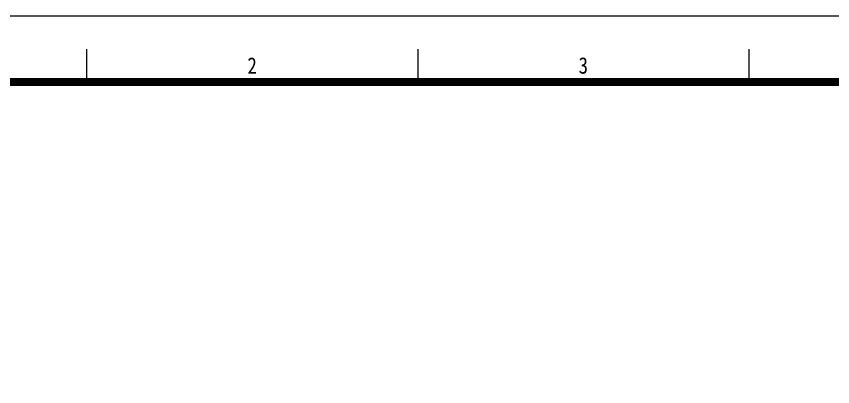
# Model space of a CAD drawing. Extents: x 802298 to 1915382, y -2285475 to -1340051.
# Drawn here: x 1333294 to 1351900, y -2204931 to -2196480 of the extents above; entities that cross this region are included whole.
import ezdxf
from ezdxf.enums import TextEntityAlignment as Align

# ---------------------------------------------------------------- set-up
doc = ezdxf.new("R2010")
doc.units = 0
doc.header["$LTSCALE"] = 1000
doc.header["$MEASUREMENT"] = 0
doc.layers.add('图框', color=7, linetype='CONTINUOUS', lineweight=5)
doc.styles.add('TKZ1', font='SIMHEI.TTF', dxfattribs={"width": 0.7})

# ---------------------------------------------------------------- blocks, each defined once
blk = doc.blocks.new('图框')
at = {"layer": '图框'}
for p, q in [((0, 88994), (-126000, 88994)), ((-114707, 88245), (-114707, 87496)), ((-107160, 88245), (-107160, 87496)), ((-99613, 88245), (-99613, 87496))]:
    blk.add_line(p, q, dxfattribs=at)
at = {"layer": '图框', "const_width": 180}
blk.add_lwpolyline([(-1498, 87496), (-122254, 87496), (-122254, 1498), (-1498, 1498)], close=True, dxfattribs=at)
at = {"layer": '图框', "style": 'TKZ1', "width": 0.85}
for s, p in [('2', (-110934, 87870)), ('3', (-103386, 87870))]:
    blk.add_text(s, height=375, dxfattribs=at).set_placement(p, align=Align.MIDDLE)

msp = doc.modelspace()

# ---------------------------------------------------------------- block references
at = {"layer": '图框'}
msp.add_blockref('图框', (1449602.6, -2285474.5), dxfattribs=at)

doc.saveas('drawing.dxf')
